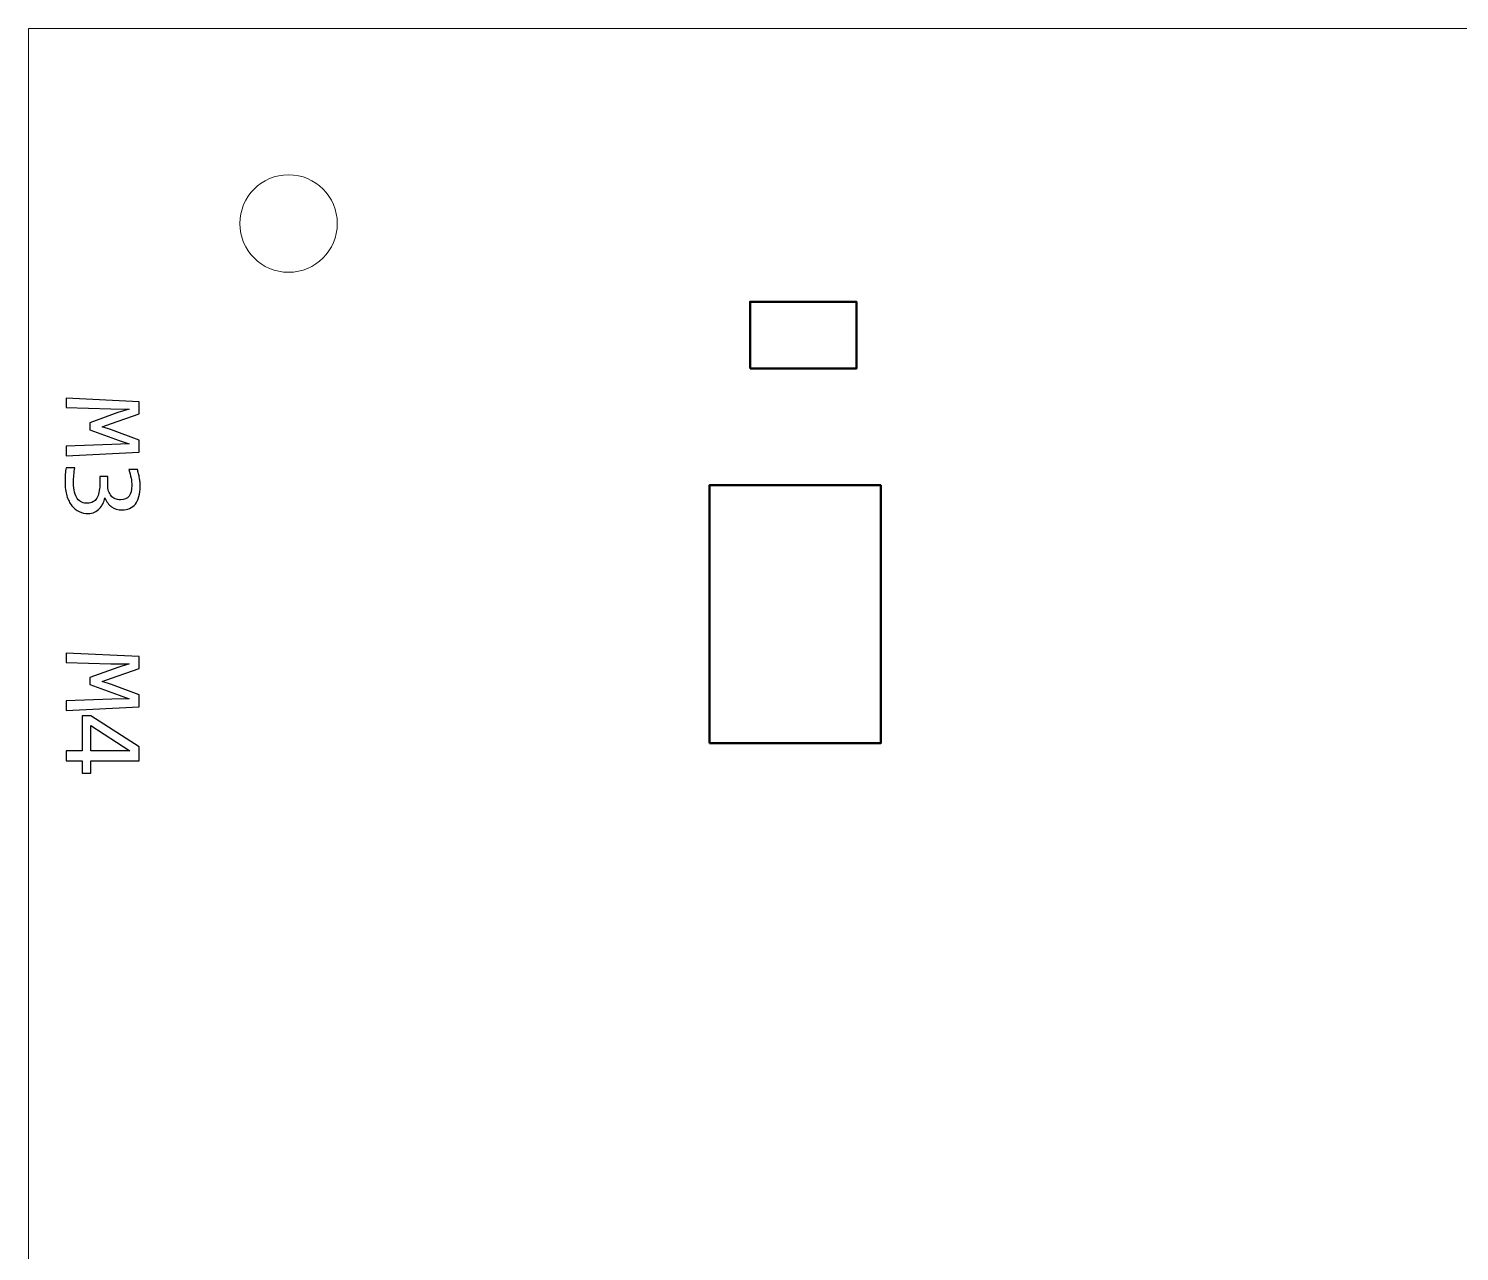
# Model space of a CAD drawing. Header units: millimetres. Extents: x -183.4 to -95.3, y 23.3 to 100.3.
# Drawn here: x -183.41 to -139.37, y 62.66 to 100.3 of the extents above; entities that cross this region are included whole.
import ezdxf

# ---------------------------------------------------------------- set-up
doc = ezdxf.new("R2010")
doc.units = ezdxf.units.MM
doc.header["$MEASUREMENT"] = 0
doc.layers.add('layer 1', color=7, linetype='Continuous')

msp = doc.modelspace()

# ---------------------------------------------------------------- linework, layer by layer
at = {"layer": 'layer 1', "color": 177, "lineweight": 9}
msp.add_lwpolyline([(-183.408, 23.2984), (-95.339, 23.2984), (-95.339, 100.2984), (-183.408, 100.2984), (-183.408, 23.2984)], close=True, dxfattribs=at)
at = {"layer": 'layer 1', "color": 250, "lineweight": 50}
for points in [[(-161.2058, 89.8334), (-157.9324, 89.8334), (-157.9324, 91.8892), (-161.2058, 91.8892), (-161.2058, 89.8334)], [(-162.4576, 78.2984), (-157.1842, 78.2984), (-157.1842, 86.2424), (-162.4576, 86.2424), (-162.4576, 78.2984)]]:
    msp.add_lwpolyline(points, close=True, dxfattribs=at)
at = {"layer": 'layer 1', "lineweight": 9}
msp.add_open_spline([(-173.908, 94.2984), (-173.908, 95.1268), (-174.5796, 95.7984), (-175.408, 95.7984), (-175.408, 95.7984), (-176.2364, 95.7984), (-176.908, 95.1268), (-176.908, 94.2984), (-176.908, 94.2984), (-176.908, 93.4699), (-176.2364, 92.7984), (-175.408, 92.7984), (-175.408, 92.7984), (-174.5796, 92.7984), (-173.908, 93.4699), (-173.908, 94.2984)], degree=3, knots=[0, 0, 0, 0, 0.2, 0.2, 0.2, 0.2, 0.4, 0.4, 0.4, 0.4, 0.6, 0.6, 0.6, 0.6, 1, 1, 1, 1], dxfattribs=at)
at = {"layer": 'layer 1', "color": 250}
for points, knots in [([(-182.2557, 87.149), (-182.2557, 87.149), (-182.2557, 87.4489), (-182.2557, 87.4489), (-182.2557, 87.4489), (-182.2557, 87.4489), (-180.8487, 87.4947), (-180.8487, 87.4947), (-180.8487, 87.4947), (-180.8487, 87.4947), (-180.3131, 87.5141), (-180.3131, 87.5141), (-180.3131, 87.5141), (-180.3131, 87.5141), (-180.6253, 87.6188), (-180.6253, 87.6188), (-180.6253, 87.6188), (-180.6253, 87.6188), (-181.5219, 87.9504), (-181.5219, 87.9504), (-181.5219, 87.9504), (-181.5219, 87.9504), (-181.5219, 88.1621), (-181.5219, 88.1621), (-181.5219, 88.1621), (-181.5219, 88.1621), (-180.6594, 88.4784), (-180.6594, 88.4784), (-180.6594, 88.4784), (-180.6594, 88.4784), (-180.3131, 88.583), (-180.3131, 88.583), (-180.3131, 88.583), (-180.3131, 88.583), (-180.8728, 88.5901), (-180.8728, 88.5901), (-180.8728, 88.5901), (-180.8728, 88.5901), (-182.2557, 88.6307), (-182.2557, 88.6307), (-182.2557, 88.6307), (-182.2557, 88.6307), (-182.2557, 88.9199), (-182.2557, 88.9199), (-182.2557, 88.9199), (-182.2557, 88.9199), (-180.005, 88.8088), (-180.005, 88.8088), (-180.005, 88.8088), (-180.005, 88.8088), (-180.005, 88.4455), (-180.005, 88.4455), (-180.005, 88.4455), (-180.005, 88.4455), (-180.854, 88.1427), (-180.854, 88.1427), (-180.854, 88.1427), (-180.854, 88.1427), (-181.1404, 88.0451), (-181.1404, 88.0451), (-181.1404, 88.0451), (-181.1404, 88.0451), (-180.854, 87.9504), (-180.854, 87.9504), (-180.854, 87.9504), (-180.854, 87.9504), (-180.005, 87.6329), (-180.005, 87.6329), (-180.005, 87.6329), (-180.005, 87.6329), (-180.005, 87.259), (-180.005, 87.259), (-180.005, 87.259), (-180.005, 87.259), (-182.2557, 87.149), (-182.2557, 87.149)], [0, 0, 0, 0, 0.05, 0.05, 0.05, 0.05, 0.1, 0.1, 0.1, 0.1, 0.15, 0.15, 0.15, 0.15, 0.2, 0.2, 0.2, 0.2, 0.25, 0.25, 0.25, 0.25, 0.3, 0.3, 0.3, 0.3, 0.35, 0.35, 0.35, 0.35, 0.4, 0.4, 0.4, 0.4, 0.45, 0.45, 0.45, 0.45, 0.5, 0.5, 0.5, 0.5, 0.55, 0.55, 0.55, 0.55, 0.6, 0.6, 0.6, 0.6, 0.65, 0.65, 0.65, 0.65, 0.7, 0.7, 0.7, 0.7, 0.75, 0.75, 0.75, 0.75, 0.8, 0.8, 0.8, 0.8, 0.85, 0.85, 0.85, 0.85, 0.9, 0.9, 0.9, 0.9, 1, 1, 1, 1]), ([(-181.5719, 85.3717), (-181.6707, 85.3717), (-181.7636, 85.3917), (-181.85, 85.4323), (-181.85, 85.4323), (-181.937, 85.4722), (-182.0129, 85.5322), (-182.0781, 85.6128), (-182.0781, 85.6128), (-182.1428, 85.6933), (-182.194, 85.7944), (-182.2316, 85.9161), (-182.2316, 85.9161), (-182.2686, 86.0379), (-182.2874, 86.1795), (-182.2874, 86.3418), (-182.2874, 86.3418), (-182.2874, 86.4312), (-182.2845, 86.5117), (-182.2786, 86.5829), (-182.2786, 86.5829), (-182.2728, 86.654), (-182.2651, 86.7205), (-182.2557, 86.7828), (-182.2557, 86.7828), (-182.2557, 86.7828), (-181.9876, 86.7828), (-181.9876, 86.7828), (-181.9876, 86.7828), (-181.9999, 86.7116), (-182.0093, 86.6364), (-182.0164, 86.557), (-182.0164, 86.557), (-182.0229, 86.4782), (-182.0264, 86.3971), (-182.0264, 86.3142), (-182.0264, 86.3142), (-182.0264, 86.2019), (-182.0164, 86.1055), (-181.9964, 86.0261), (-181.9964, 86.0261), (-181.9764, 85.9461), (-181.947, 85.8809), (-181.9094, 85.8303), (-181.9094, 85.8303), (-181.8712, 85.7797), (-181.8253, 85.7433), (-181.7712, 85.7204), (-181.7712, 85.7204), (-181.7177, 85.6974), (-181.6566, 85.6857), (-181.589, 85.6857), (-181.589, 85.6857), (-181.5266, 85.6857), (-181.4731, 85.6992), (-181.4273, 85.7268), (-181.4273, 85.7268), (-181.3808, 85.7545), (-181.3426, 85.7933), (-181.3115, 85.8432), (-181.3115, 85.8432), (-181.2803, 85.8932), (-181.2574, 85.9532), (-181.2421, 86.0226), (-181.2421, 86.0226), (-181.2262, 86.0919), (-181.2186, 86.1684), (-181.2186, 86.2507), (-181.2186, 86.2507), (-181.2186, 86.2507), (-181.2186, 86.5076), (-181.2186, 86.5076), (-181.2186, 86.5076), (-181.2186, 86.5076), (-180.9716, 86.5076), (-180.9716, 86.5076), (-180.9716, 86.5076), (-180.9716, 86.5076), (-180.9716, 86.2472), (-180.9716, 86.2472), (-180.9716, 86.2472), (-180.9716, 86.179), (-180.9628, 86.1172), (-180.9452, 86.0614), (-180.9452, 86.0614), (-180.9269, 86.0055), (-180.9017, 85.9579), (-180.8687, 85.9185), (-180.8687, 85.9185), (-180.8352, 85.8785), (-180.7941, 85.8479), (-180.7458, 85.8268), (-180.7458, 85.8268), (-180.697, 85.8056), (-180.6418, 85.795), (-180.58, 85.795), (-180.58, 85.795), (-180.4595, 85.795), (-180.3719, 85.8321), (-180.3166, 85.9056), (-180.3166, 85.9056), (-180.262, 85.9791), (-180.2343, 86.0872), (-180.2343, 86.2295), (-180.2343, 86.2295), (-180.2343, 86.3054), (-180.2414, 86.3836), (-180.2561, 86.4641), (-180.2561, 86.4641), (-180.2708, 86.5447), (-180.2931, 86.6311), (-180.3225, 86.7228), (-180.3225, 86.7228), (-180.3225, 86.7228), (-180.0615, 86.7228), (-180.0615, 86.7228), (-180.0615, 86.7228), (-180.0474, 86.684), (-180.035, 86.6423), (-180.0244, 86.5982), (-180.0244, 86.5982), (-180.0133, 86.5535), (-180.0039, 86.5094), (-179.9968, 86.4653), (-179.9968, 86.4653), (-179.9892, 86.4212), (-179.9833, 86.3771), (-179.9792, 86.3336), (-179.9792, 86.3336), (-179.975, 86.2901), (-179.9733, 86.2477), (-179.9733, 86.2078), (-179.9733, 86.2078), (-179.9733, 86.0884), (-179.9862, 85.9832), (-180.0121, 85.8926), (-180.0121, 85.8926), (-180.038, 85.8021), (-180.075, 85.7262), (-180.1232, 85.6651), (-180.1232, 85.6651), (-180.1714, 85.6045), (-180.2296, 85.5587), (-180.2984, 85.5275), (-180.2984, 85.5275), (-180.3678, 85.4963), (-180.4448, 85.4811), (-180.5312, 85.4811), (-180.5312, 85.4811), (-180.6594, 85.4811), (-180.7676, 85.514), (-180.8546, 85.5798), (-180.8546, 85.5798), (-180.9422, 85.6463), (-181.0116, 85.7362), (-181.0633, 85.8515), (-181.0633, 85.8515), (-181.0722, 85.7927), (-181.091, 85.7351), (-181.118, 85.678), (-181.118, 85.678), (-181.1457, 85.621), (-181.1815, 85.5698), (-181.2244, 85.5246), (-181.2244, 85.5246), (-181.2674, 85.4787), (-181.3185, 85.4423), (-181.3767, 85.414), (-181.3767, 85.414), (-181.4355, 85.3858), (-181.5008, 85.3717), (-181.5719, 85.3717)], [0, 0, 0, 0, 0.0227273, 0.0227273, 0.0227273, 0.0227273, 0.0454545, 0.0454545, 0.0454545, 0.0454545, 0.0681818, 0.0681818, 0.0681818, 0.0681818, 0.0909091, 0.0909091, 0.0909091, 0.0909091, 0.1136364, 0.1136364, 0.1136364, 0.1136364, 0.1363636, 0.1363636, 0.1363636, 0.1363636, 0.1590909, 0.1590909, 0.1590909, 0.1590909, 0.1818182, 0.1818182, 0.1818182, 0.1818182, 0.2045455, 0.2045455, 0.2045455, 0.2045455, 0.2272727, 0.2272727, 0.2272727, 0.2272727, 0.25, 0.25, 0.25, 0.25, 0.2727273, 0.2727273, 0.2727273, 0.2727273, 0.2954545, 0.2954545, 0.2954545, 0.2954545, 0.3181818, 0.3181818, 0.3181818, 0.3181818, 0.3409091, 0.3409091, 0.3409091, 0.3409091, 0.3636364, 0.3636364, 0.3636364, 0.3636364, 0.3863636, 0.3863636, 0.3863636, 0.3863636, 0.4090909, 0.4090909, 0.4090909, 0.4090909, 0.4318182, 0.4318182, 0.4318182, 0.4318182, 0.4545455, 0.4545455, 0.4545455, 0.4545455, 0.4772727, 0.4772727, 0.4772727, 0.4772727, 0.5, 0.5, 0.5, 0.5, 0.5227273, 0.5227273, 0.5227273, 0.5227273, 0.5454545, 0.5454545, 0.5454545, 0.5454545, 0.5681818, 0.5681818, 0.5681818, 0.5681818, 0.5909091, 0.5909091, 0.5909091, 0.5909091, 0.6136364, 0.6136364, 0.6136364, 0.6136364, 0.6363636, 0.6363636, 0.6363636, 0.6363636, 0.6590909, 0.6590909, 0.6590909, 0.6590909, 0.6818182, 0.6818182, 0.6818182, 0.6818182, 0.7045455, 0.7045455, 0.7045455, 0.7045455, 0.7272727, 0.7272727, 0.7272727, 0.7272727, 0.75, 0.75, 0.75, 0.75, 0.7727273, 0.7727273, 0.7727273, 0.7727273, 0.7954545, 0.7954545, 0.7954545, 0.7954545, 0.8181818, 0.8181818, 0.8181818, 0.8181818, 0.8409091, 0.8409091, 0.8409091, 0.8409091, 0.8636364, 0.8636364, 0.8636364, 0.8636364, 0.8863636, 0.8863636, 0.8863636, 0.8863636, 0.9090909, 0.9090909, 0.9090909, 0.9090909, 0.9318182, 0.9318182, 0.9318182, 0.9318182, 0.9545455, 0.9545455, 0.9545455, 0.9545455, 1, 1, 1, 1]), ([(-182.2557, 79.3076), (-182.2557, 79.3076), (-182.2557, 79.6075), (-182.2557, 79.6075), (-182.2557, 79.6075), (-182.2557, 79.6075), (-180.8487, 79.6533), (-180.8487, 79.6533), (-180.8487, 79.6533), (-180.8487, 79.6533), (-180.3131, 79.6727), (-180.3131, 79.6727), (-180.3131, 79.6727), (-180.3131, 79.6727), (-180.6253, 79.7774), (-180.6253, 79.7774), (-180.6253, 79.7774), (-180.6253, 79.7774), (-181.5219, 80.109), (-181.5219, 80.109), (-181.5219, 80.109), (-181.5219, 80.109), (-181.5219, 80.3207), (-181.5219, 80.3207), (-181.5219, 80.3207), (-181.5219, 80.3207), (-180.6594, 80.637), (-180.6594, 80.637), (-180.6594, 80.637), (-180.6594, 80.637), (-180.3131, 80.7416), (-180.3131, 80.7416), (-180.3131, 80.7416), (-180.3131, 80.7416), (-180.8728, 80.7487), (-180.8728, 80.7487), (-180.8728, 80.7487), (-180.8728, 80.7487), (-182.2557, 80.7893), (-182.2557, 80.7893), (-182.2557, 80.7893), (-182.2557, 80.7893), (-182.2557, 81.0785), (-182.2557, 81.0785), (-182.2557, 81.0785), (-182.2557, 81.0785), (-180.005, 80.9674), (-180.005, 80.9674), (-180.005, 80.9674), (-180.005, 80.9674), (-180.005, 80.6041), (-180.005, 80.6041), (-180.005, 80.6041), (-180.005, 80.6041), (-180.854, 80.3013), (-180.854, 80.3013), (-180.854, 80.3013), (-180.854, 80.3013), (-181.1404, 80.2037), (-181.1404, 80.2037), (-181.1404, 80.2037), (-181.1404, 80.2037), (-180.854, 80.109), (-180.854, 80.109), (-180.854, 80.109), (-180.854, 80.109), (-180.005, 79.7915), (-180.005, 79.7915), (-180.005, 79.7915), (-180.005, 79.7915), (-180.005, 79.4176), (-180.005, 79.4176), (-180.005, 79.4176), (-180.005, 79.4176), (-182.2557, 79.3076), (-182.2557, 79.3076)], [0, 0, 0, 0, 0.05, 0.05, 0.05, 0.05, 0.1, 0.1, 0.1, 0.1, 0.15, 0.15, 0.15, 0.15, 0.2, 0.2, 0.2, 0.2, 0.25, 0.25, 0.25, 0.25, 0.3, 0.3, 0.3, 0.3, 0.35, 0.35, 0.35, 0.35, 0.4, 0.4, 0.4, 0.4, 0.45, 0.45, 0.45, 0.45, 0.5, 0.5, 0.5, 0.5, 0.55, 0.55, 0.55, 0.55, 0.6, 0.6, 0.6, 0.6, 0.65, 0.65, 0.65, 0.65, 0.7, 0.7, 0.7, 0.7, 0.75, 0.75, 0.75, 0.75, 0.8, 0.8, 0.8, 0.8, 0.85, 0.85, 0.85, 0.85, 0.9, 0.9, 0.9, 0.9, 1, 1, 1, 1]), ([(-181.7583, 77.3751), (-181.7583, 77.3751), (-181.7583, 77.7596), (-181.7583, 77.7596), (-181.7583, 77.7596), (-181.7583, 77.7596), (-182.2557, 77.7596), (-182.2557, 77.7596), (-182.2557, 77.7596), (-182.2557, 77.7596), (-182.2557, 78.0665), (-182.2557, 78.0665), (-182.2557, 78.0665), (-182.2557, 78.0665), (-181.7583, 78.0665), (-181.7583, 78.0665), (-181.7583, 78.0665), (-181.7583, 78.0665), (-181.7583, 79.1495), (-181.7583, 79.1495), (-181.7583, 79.1495), (-181.7583, 79.1495), (-181.4937, 79.1495), (-181.4937, 79.1495), (-181.4937, 79.1495), (-181.4937, 79.1495), (-180.005, 78.1906), (-180.005, 78.1906), (-180.005, 78.1906), (-180.005, 78.1906), (-180.005, 77.7596), (-180.005, 77.7596), (-180.005, 77.7596), (-180.005, 77.7596), (-181.4937, 77.7596), (-181.4937, 77.7596), (-181.4937, 77.7596), (-181.4937, 77.7596), (-181.4937, 77.3751), (-181.4937, 77.3751), (-181.4937, 77.3751), (-181.4937, 77.3751), (-181.7583, 77.3751), (-181.7583, 77.3751)], [0, 0, 0, 0, 0.0833333, 0.0833333, 0.0833333, 0.0833333, 0.1666667, 0.1666667, 0.1666667, 0.1666667, 0.25, 0.25, 0.25, 0.25, 0.3333333, 0.3333333, 0.3333333, 0.3333333, 0.4166667, 0.4166667, 0.4166667, 0.4166667, 0.5, 0.5, 0.5, 0.5, 0.5833333, 0.5833333, 0.5833333, 0.5833333, 0.6666667, 0.6666667, 0.6666667, 0.6666667, 0.75, 0.75, 0.75, 0.75, 0.8333333, 0.8333333, 0.8333333, 0.8333333, 1, 1, 1, 1]), ([(-180.2943, 78.0665), (-180.2943, 78.0665), (-181.4937, 78.8497), (-181.4937, 78.8497), (-181.4937, 78.8497), (-181.4937, 78.8497), (-181.4937, 78.0665), (-181.4937, 78.0665), (-181.4937, 78.0665), (-181.4937, 78.0665), (-180.2943, 78.0665), (-180.2943, 78.0665)], [0, 0, 0, 0, 0.25, 0.25, 0.25, 0.25, 0.5, 0.5, 0.5, 0.5, 1, 1, 1, 1])]:
    msp.add_open_spline(points, degree=3, knots=knots, dxfattribs=at)
at = {"layer": 'layer 1', "color": 250, "lineweight": 50}
for points in [[(-162.4576, 86.2425), (-162.4576, 86.2425), (-157.1842, 86.2425), (-157.1842, 86.2425)], [(-157.1842, 78.2984), (-157.1842, 78.2984), (-162.4576, 78.2984), (-162.4576, 78.2984)]]:
    msp.add_open_spline(points, degree=3, dxfattribs=at)

doc.saveas('drawing.dxf')
